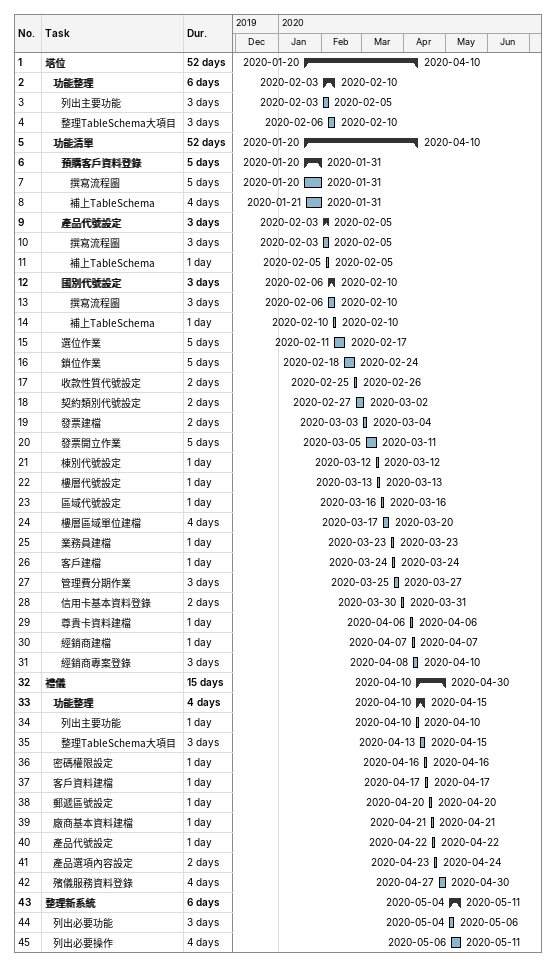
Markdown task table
| ID | Level | Task | Duration | Start | Finish |
|---|---|---|---|---|---|
| 1 | 1 | **塔位** | 52d | 2020-01-20 | 2020-04-10 |
| 2 | 2 | **功能整理** | 6d | 2020-02-03 | 2020-02-10 |
| 3 | 3 | 列出主要功能 | 3d | 2020-02-03 | 2020-02-05 |
| 4 | 3 | 整理TableSchema大項目 | 3d | 2020-02-06 | 2020-02-10 |
| 5 | 2 | **功能清單** | 52d | 2020-01-20 | 2020-04-10 |
| 6 | 3 | **預購客戶資料登錄** | 5d | 2020-01-20 | 2020-01-31 |
| 7 | 4 | 撰寫流程圖 | 5d | 2020-01-20 | 2020-01-31 |
| 8 | 4 | 補上TableSchema | 4d | 2020-01-21 | 2020-01-31 |
| 9 | 3 | **產品代號設定** | 3d | 2020-02-03 | 2020-02-05 |
| 10 | 4 | 撰寫流程圖 | 3d | 2020-02-03 | 2020-02-05 |
| 11 | 4 | 補上TableSchema | 1d | 2020-02-05 | 2020-02-05 |
| 12 | 3 | **國別代號設定** | 3d | 2020-02-06 | 2020-02-10 |
| 13 | 4 | 撰寫流程圖 | 3d | 2020-02-06 | 2020-02-10 |
| 14 | 4 | 補上TableSchema | 1d | 2020-02-10 | 2020-02-10 |
| 15 | 3 | 選位作業 | 5d | 2020-02-11 | 2020-02-17 |
| 16 | 3 | 鎖位作業 | 5d | 2020-02-18 | 2020-02-24 |
| 17 | 3 | 收款性質代號設定 | 2d | 2020-02-25 | 2020-02-26 |
| 18 | 3 | 契約類別代號設定 | 2d | 2020-02-27 | 2020-03-02 |
| 19 | 3 | 發票建檔 | 2d | 2020-03-03 | 2020-03-04 |
| 20 | 3 | 發票開立作業 | 5d | 2020-03-05 | 2020-03-11 |
| 21 | 3 | 棟別代號設定 | 1d | 2020-03-12 | 2020-03-12 |
| 22 | 3 | 樓層代號設定 | 1d | 2020-03-13 | 2020-03-13 |
| 23 | 3 | 區域代號設定 | 1d | 2020-03-16 | 2020-03-16 |
| 24 | 3 | 樓層區域單位建檔 | 4d | 2020-03-17 | 2020-03-20 |
| 25 | 3 | 業務員建檔 | 1d | 2020-03-23 | 2020-03-23 |
| 26 | 3 | 客戶建檔 | 1d | 2020-03-24 | 2020-03-24 |
| 27 | 3 | 管理費分期作業 | 3d | 2020-03-25 | 2020-03-27 |
| 28 | 3 | 信用卡基本資料登錄 | 2d | 2020-03-30 | 2020-03-31 |
| 29 | 3 | 尊貴卡資料建檔 | 1d | 2020-04-06 | 2020-04-06 |
| 30 | 3 | 經銷商建檔 | 1d | 2020-04-07 | 2020-04-07 |
| 31 | 3 | 經銷商專案登錄 | 3d | 2020-04-08 | 2020-04-10 |
| 32 | 1 | **禮儀** | 15d | 2020-04-10 | 2020-04-30 |
| 33 | 2 | **功能整理** | 4d | 2020-04-10 | 2020-04-15 |
| 34 | 3 | 列出主要功能 | 1d | 2020-04-10 | 2020-04-10 |
| 35 | 3 | 整理TableSchema大項目 | 3d | 2020-04-13 | 2020-04-15 |
| 36 | 2 | 密碼權限設定 | 1d | 2020-04-16 | 2020-04-16 |
| 37 | 2 | 客戶資料建檔 | 1d | 2020-04-17 | 2020-04-17 |
| 38 | 2 | 郵遞區號設定 | 1d | 2020-04-20 | 2020-04-20 |
| 39 | 2 | 廠商基本資料建檔 | 1d | 2020-04-21 | 2020-04-21 |
| 40 | 2 | 產品代號設定 | 1d | 2020-04-22 | 2020-04-22 |
| 41 | 2 | 產品選項內容設定 | 2d | 2020-04-23 | 2020-04-24 |
| 42 | 2 | 殯儀服務資料登錄 | 4d | 2020-04-27 | 2020-04-30 |
| 43 | 1 | **整理新系統** | 6d | 2020-05-04 | 2020-05-11 |
| 44 | 2 | 列出必要功能 | 3d | 2020-05-04 | 2020-05-06 |
| 45 | 2 | 列出必要操作 | 4d | 2020-05-06 | 2020-05-11 |
